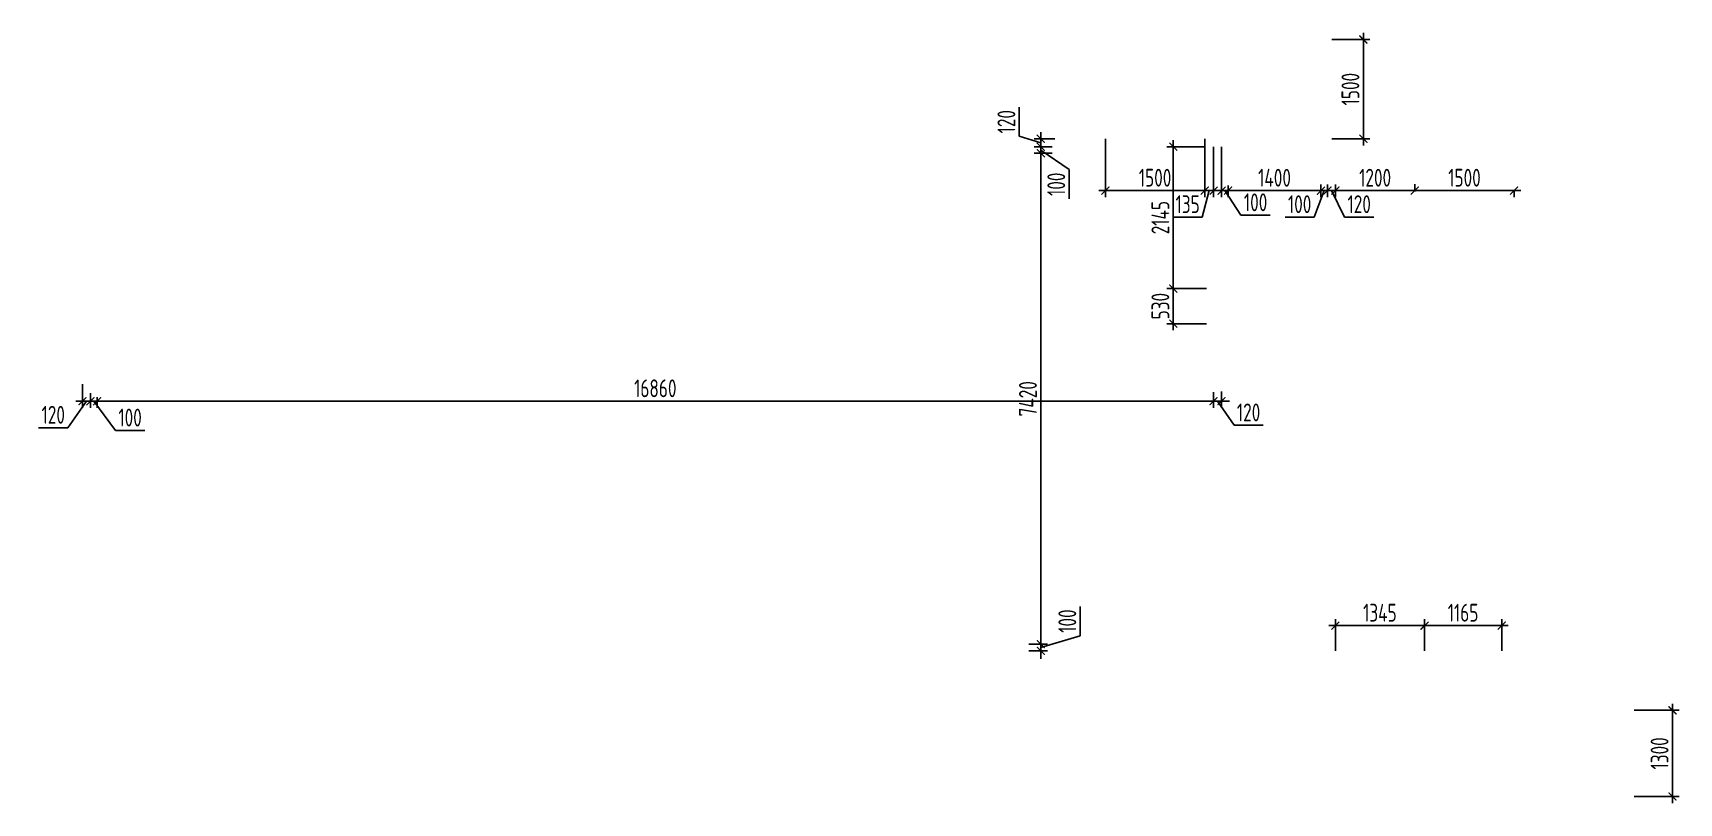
# Model space of a CAD drawing. Header units: millimetres. Extents: x -350007 to 535970, y -888 to 133718.
# Drawn here: x -323721 to -298863, y 113548 to 125190 of the extents above; entities that cross this region are included whole.
import ezdxf

# ---------------------------------------------------------------- set-up
doc = ezdxf.new("R2010")
doc.units = ezdxf.units.MM
doc.layers.add('АР_Размеры нов.', color=15, linetype='Continuous', lineweight=0)
doc.styles.add('ISOCPEUR', font='isocpeur.ttf', dxfattribs={"width": 0.7})
doc.dimstyles.new('R_100', dxfattribs={"dimtxt": 270, "dimasz": 120, "dimexe": 100, "dimexo": 0, "dimgap": 60, "dimtad": 1, "dimdec": 0, "dimrnd": 5, "dimzin": 0, "dimdsep": 46, "dimtxsty": 'ISOCPEUR', "dimblk": 'ARCHTICK', "dimcen": 0, "dimdle": 100, "dimclrd": 256, "dimclre": 256, "dimclrt": 256, "dimadec": 0, "dimazin": 0, "dimtfac": 2, "dimtdec": 0, "dimtofl": 0, "dimtmove": 1, "dimatfit": 3, "dimfxl": 1, "dimtvp": 3, "dimtolj": 1, "dimtzin": 0, "dimarcsym": 0})

# ---------------------------------------------------------------- blocks, each defined once
blk = doc.blocks.new('_ArchTick')
at = {"color": 0, "linetype": 'ByBlock', "const_width": 0.15}
blk.add_lwpolyline([(-0.5, -0.5), (0.5, 0.5)], dxfattribs=at)
blk = doc.blocks.new('*D2652')
at = {"layer": 'АР_Размеры нов.', "lineweight": -2, "ltscale": 100, "transparency": 16777216}
for p, q in [((-306002, 121325), (-306601, 121325)), ((-306501, 121425), (-306501, 120695)), ((-306002, 120795), (-306601, 120795))]:
    blk.add_line(p, q, dxfattribs=at)
at = {"layer": 'АР_Размеры нов.', "lineweight": -2, "ltscale": 100, "transparency": 16777216, "xscale": 120, "yscale": 120, "zscale": 120}
for p, rotation in [((-306501, 121325), 90), ((-306501, 120795), 270)]:
    blk.add_blockref('_ArchTick', p, dxfattribs=dict(at, rotation=rotation))
at = {"layer": 'АР_Размеры нов.', "ltscale": 100, "transparency": 16777216, "insert": (-306696, 121060), "char_height": 270, "attachment_point": 5, "rotation": 90, "style": 'ISOCPEUR'}
blk.add_mtext('\\A1;530', dxfattribs=at)
blk = doc.blocks.new('*D2653')
at = {"layer": 'АР_Размеры нов.', "lineweight": -2, "ltscale": 100, "transparency": 16777216}
for p, q in [((-302807, 116231), (-301442, 116231)), ((-302707, 115851), (-302707, 116331)), ((-301542, 115851), (-301542, 116331))]:
    blk.add_line(p, q, dxfattribs=at)
at = {"layer": 'АР_Размеры нов.', "lineweight": -2, "ltscale": 100, "transparency": 16777216, "xscale": 120, "yscale": 120, "zscale": 120, "rotation": 180}
blk.add_blockref('_ArchTick', (-302707, 116231), dxfattribs=at)
at = {"layer": 'АР_Размеры нов.', "lineweight": -2, "ltscale": 100, "transparency": 16777216, "xscale": 120, "yscale": 120, "zscale": 120}
blk.add_blockref('_ArchTick', (-301542, 116231), dxfattribs=at)
at = {"layer": 'АР_Размеры нов.', "ltscale": 100, "transparency": 16777216, "insert": (-302125, 116426), "char_height": 270, "attachment_point": 5, "style": 'ISOCPEUR'}
blk.add_mtext('\\A1;1165', dxfattribs=at)
blk = doc.blocks.new('*D2760')
at = {"layer": 'АР_Размеры нов.', "lineweight": -2, "ltscale": 100, "transparency": 16777216}
for p, q in [((-307526, 123590), (-307526, 122706)), ((-306026, 123590), (-306026, 122706)), ((-305926, 122806), (-307626, 122806))]:
    blk.add_line(p, q, dxfattribs=at)
at = {"layer": 'АР_Размеры нов.', "lineweight": -2, "ltscale": 100, "transparency": 16777216, "xscale": 120, "yscale": 120, "zscale": 120, "rotation": 180}
blk.add_blockref('_ArchTick', (-307526, 122806), dxfattribs=at)
at = {"layer": 'АР_Размеры нов.', "lineweight": -2, "ltscale": 100, "transparency": 16777216, "xscale": 120, "yscale": 120, "zscale": 120}
blk.add_blockref('_ArchTick', (-306026, 122806), dxfattribs=at)
at = {"layer": 'АР_Размеры нов.', "ltscale": 100, "transparency": 16777216, "insert": (-306776, 123001), "char_height": 270, "attachment_point": 5, "style": 'ISOCPEUR'}
blk.add_mtext('\\A1;1500', dxfattribs=at)
blk = doc.blocks.new('*D3029')
at = {"layer": 'АР_Размеры нов.', "lineweight": -2, "ltscale": 100, "transparency": 16777216}
for p, q in [((-304108, 125090), (-303531, 125090)), ((-303631, 123490), (-303631, 125190)), ((-304108, 123590), (-303531, 123590))]:
    blk.add_line(p, q, dxfattribs=at)
at = {"layer": 'АР_Размеры нов.', "lineweight": -2, "ltscale": 100, "transparency": 16777216, "xscale": 120, "yscale": 120, "zscale": 120}
for p, rotation in [((-303631, 125090), 90), ((-303631, 123590), 270)]:
    blk.add_blockref('_ArchTick', p, dxfattribs=dict(at, rotation=rotation))
at = {"layer": 'АР_Размеры нов.', "ltscale": 100, "transparency": 16777216, "insert": (-303826, 124340), "char_height": 270, "attachment_point": 5, "rotation": 90, "style": 'ISOCPEUR'}
blk.add_mtext('\\A1;1500', dxfattribs=at)
blk = doc.blocks.new('*D3036')
at = {"layer": 'АР_Размеры нов.', "lineweight": -2, "ltscale": 100, "transparency": 16777216}
for p, q in [((-299541, 114951), (-298863, 114951)), ((-298963, 115051), (-298963, 113548)), ((-299541, 113648), (-298863, 113648))]:
    blk.add_line(p, q, dxfattribs=at)
at = {"layer": 'АР_Размеры нов.', "lineweight": -2, "ltscale": 100, "transparency": 16777216, "xscale": 120, "yscale": 120, "zscale": 120}
for p, rotation in [((-298963, 114951), 90), ((-298963, 113648), 270)]:
    blk.add_blockref('_ArchTick', p, dxfattribs=dict(at, rotation=rotation))
at = {"layer": 'АР_Размеры нов.', "ltscale": 100, "transparency": 16777216, "insert": (-299158, 114300), "char_height": 270, "attachment_point": 5, "rotation": 90, "style": 'ISOCPEUR'}
blk.add_mtext('\\A1;1300', dxfattribs=at)
blk = doc.blocks.new('*D2584')
at = {"layer": 'АР_Размеры нов.', "lineweight": -2, "ltscale": 500, "transparency": 16777216}
for p, q in [((-306501, 121225), (-306501, 123570)), ((-306026, 123470), (-306601, 123470)), ((-306002, 121325), (-306601, 121325))]:
    blk.add_line(p, q, dxfattribs=at)
at = {"layer": 'АР_Размеры нов.', "lineweight": -2, "ltscale": 500, "transparency": 16777216, "xscale": 120, "yscale": 120, "zscale": 120}
for p, rotation in [((-306501, 123470), 90), ((-306501, 121325), 270)]:
    blk.add_blockref('_ArchTick', p, dxfattribs=dict(at, rotation=rotation))
at = {"layer": 'АР_Размеры нов.', "lineweight": 13, "ltscale": 500, "transparency": 16777216, "insert": (-306696, 122398), "char_height": 270, "attachment_point": 5, "rotation": 90, "style": 'ISOCPEUR'}
blk.add_mtext('\\A1;2145', dxfattribs=at)
blk = doc.blocks.new('*D2585')
at = {"layer": 'АР_Размеры нов.', "lineweight": -2, "ltscale": 500, "transparency": 16777216}
for p, q in [((-306026, 123590), (-306026, 122706)), ((-305892, 123470), (-305892, 122706)), ((-306126, 122806), (-305792, 122806)), ((-305959, 122806), (-306063, 122406)), ((-306063, 122406), (-306504, 122406))]:
    blk.add_line(p, q, dxfattribs=at)
at = {"layer": 'АР_Размеры нов.', "lineweight": -2, "ltscale": 500, "transparency": 16777216, "xscale": 120, "yscale": 120, "zscale": 120, "rotation": 180}
blk.add_blockref('_ArchTick', (-306026, 122806), dxfattribs=at)
at = {"layer": 'АР_Размеры нов.', "lineweight": -2, "ltscale": 500, "transparency": 16777216, "xscale": 120, "yscale": 120, "zscale": 120}
blk.add_blockref('_ArchTick', (-305892, 122806), dxfattribs=at)
at = {"layer": 'АР_Размеры нов.', "lineweight": 13, "ltscale": 500, "transparency": 16777216, "insert": (-306284, 122601), "char_height": 270, "attachment_point": 5, "style": 'ISOCPEUR'}
blk.add_mtext('\\A1;135', dxfattribs=at)
blk = doc.blocks.new('*D2586')
at = {"layer": 'АР_Размеры нов.', "lineweight": -2, "ltscale": 500, "transparency": 16777216}
for p, q in [((-305772, 123470), (-305772, 122706)), ((-305772, 122806), (-305892, 122806)), ((-305772, 122806), (-305672, 122806)), ((-305722, 122806), (-305479, 122434)), ((-305672, 122882), (-305672, 122706)), ((-305672, 122806), (-305552, 122806)), ((-305479, 122434), (-305037, 122434))]:
    blk.add_line(p, q, dxfattribs=at)
at = {"layer": 'АР_Размеры нов.', "lineweight": -2, "ltscale": 500, "transparency": 16777216, "xscale": 120, "yscale": 120, "zscale": 120}
blk.add_blockref('_ArchTick', (-305772, 122806), dxfattribs=at)
at = {"layer": 'АР_Размеры нов.', "lineweight": -2, "ltscale": 500, "transparency": 16777216, "xscale": 120, "yscale": 120, "zscale": 120, "rotation": 180}
blk.add_blockref('_ArchTick', (-305672, 122806), dxfattribs=at)
at = {"layer": 'АР_Размеры нов.', "lineweight": 13, "ltscale": 500, "transparency": 16777216, "insert": (-305258, 122629), "char_height": 270, "attachment_point": 5, "style": 'ISOCPEUR'}
blk.add_mtext('\\A1;100', dxfattribs=at)
blk = doc.blocks.new('*D2587')
at = {"layer": 'АР_Размеры нов.', "lineweight": -2, "ltscale": 500, "transparency": 16777216}
for p, q in [((-305772, 122806), (-304172, 122806)), ((-305672, 122882), (-305672, 122706)), ((-304272, 122897), (-304272, 122706))]:
    blk.add_line(p, q, dxfattribs=at)
at = {"layer": 'АР_Размеры нов.', "lineweight": -2, "ltscale": 500, "transparency": 16777216, "xscale": 120, "yscale": 120, "zscale": 120, "rotation": 180}
blk.add_blockref('_ArchTick', (-305672, 122806), dxfattribs=at)
at = {"layer": 'АР_Размеры нов.', "lineweight": -2, "ltscale": 500, "transparency": 16777216, "xscale": 120, "yscale": 120, "zscale": 120}
blk.add_blockref('_ArchTick', (-304272, 122806), dxfattribs=at)
at = {"layer": 'АР_Размеры нов.', "lineweight": 13, "ltscale": 500, "transparency": 16777216, "insert": (-304972, 123001), "char_height": 270, "attachment_point": 5, "style": 'ISOCPEUR'}
blk.add_mtext('\\A1;1400', dxfattribs=at)
blk = doc.blocks.new('*D2588')
at = {"layer": 'АР_Размеры нов.', "lineweight": -2, "ltscale": 500, "transparency": 16777216}
for p, q in [((-304272, 122806), (-304392, 122806)), ((-304222, 122806), (-304372, 122406)), ((-304272, 122897), (-304272, 122706)), ((-304272, 122806), (-304172, 122806)), ((-304172, 122897), (-304172, 122706)), ((-304172, 122806), (-304052, 122806)), ((-304372, 122406), (-304814, 122406))]:
    blk.add_line(p, q, dxfattribs=at)
at = {"layer": 'АР_Размеры нов.', "lineweight": -2, "ltscale": 500, "transparency": 16777216, "xscale": 120, "yscale": 120, "zscale": 120}
blk.add_blockref('_ArchTick', (-304272, 122806), dxfattribs=at)
at = {"layer": 'АР_Размеры нов.', "lineweight": -2, "ltscale": 500, "transparency": 16777216, "xscale": 120, "yscale": 120, "zscale": 120, "rotation": 180}
blk.add_blockref('_ArchTick', (-304172, 122806), dxfattribs=at)
at = {"layer": 'АР_Размеры нов.', "lineweight": 13, "ltscale": 500, "transparency": 16777216, "insert": (-304593, 122601), "char_height": 270, "attachment_point": 5, "style": 'ISOCPEUR'}
blk.add_mtext('\\A1;100', dxfattribs=at)
blk = doc.blocks.new('*D2589')
at = {"layer": 'АР_Размеры нов.', "lineweight": -2, "ltscale": 500, "transparency": 16777216}
for p, q in [((-304172, 122806), (-304292, 122806)), ((-304172, 122897), (-304172, 122706)), ((-304172, 122806), (-304052, 122806)), ((-304112, 122806), (-303915, 122406)), ((-304052, 122901), (-304052, 122706)), ((-304052, 122806), (-303932, 122806)), ((-303915, 122406), (-303474, 122406))]:
    blk.add_line(p, q, dxfattribs=at)
at = {"layer": 'АР_Размеры нов.', "lineweight": -2, "ltscale": 500, "transparency": 16777216, "xscale": 120, "yscale": 120, "zscale": 120}
blk.add_blockref('_ArchTick', (-304172, 122806), dxfattribs=at)
at = {"layer": 'АР_Размеры нов.', "lineweight": -2, "ltscale": 500, "transparency": 16777216, "xscale": 120, "yscale": 120, "zscale": 120, "rotation": 180}
blk.add_blockref('_ArchTick', (-304052, 122806), dxfattribs=at)
at = {"layer": 'АР_Размеры нов.', "lineweight": 13, "ltscale": 500, "transparency": 16777216, "insert": (-303694, 122601), "char_height": 270, "attachment_point": 5, "style": 'ISOCPEUR'}
blk.add_mtext('\\A1;120', dxfattribs=at)
blk = doc.blocks.new('*D2590')
at = {"layer": 'АР_Размеры нов.', "lineweight": -2, "ltscale": 500, "transparency": 16777216}
for p, q in [((-304152, 122806), (-302754, 122806)), ((-304052, 122901), (-304052, 122706)), ((-302854, 122795), (-302854, 122906))]:
    blk.add_line(p, q, dxfattribs=at)
at = {"layer": 'АР_Размеры нов.', "lineweight": -2, "ltscale": 500, "transparency": 16777216, "xscale": 120, "yscale": 120, "zscale": 120, "rotation": 180}
blk.add_blockref('_ArchTick', (-304052, 122806), dxfattribs=at)
at = {"layer": 'АР_Размеры нов.', "lineweight": -2, "ltscale": 500, "transparency": 16777216, "xscale": 120, "yscale": 120, "zscale": 120}
blk.add_blockref('_ArchTick', (-302854, 122806), dxfattribs=at)
at = {"layer": 'АР_Размеры нов.', "lineweight": 13, "ltscale": 500, "transparency": 16777216, "insert": (-303453, 123001), "char_height": 270, "attachment_point": 5, "style": 'ISOCPEUR'}
blk.add_mtext('\\A1;1200', dxfattribs=at)
blk = doc.blocks.new('*D2591')
at = {"layer": 'АР_Размеры нов.', "lineweight": -2, "ltscale": 500, "transparency": 16777216}
for p, q in [((-302954, 122806), (-301254, 122806)), ((-302854, 122795), (-302854, 122906)), ((-301354, 122813), (-301354, 122706))]:
    blk.add_line(p, q, dxfattribs=at)
at = {"layer": 'АР_Размеры нов.', "lineweight": -2, "ltscale": 500, "transparency": 16777216, "xscale": 120, "yscale": 120, "zscale": 120, "rotation": 180}
blk.add_blockref('_ArchTick', (-302854, 122806), dxfattribs=at)
at = {"layer": 'АР_Размеры нов.', "lineweight": -2, "ltscale": 500, "transparency": 16777216, "xscale": 120, "yscale": 120, "zscale": 120}
blk.add_blockref('_ArchTick', (-301354, 122806), dxfattribs=at)
at = {"layer": 'АР_Размеры нов.', "lineweight": 13, "ltscale": 500, "transparency": 16777216, "insert": (-302104, 123001), "char_height": 270, "attachment_point": 5, "style": 'ISOCPEUR'}
blk.add_mtext('\\A1;1500', dxfattribs=at)
blk = doc.blocks.new('*D2592')
at = {"layer": 'АР_Размеры нов.', "lineweight": -2, "ltscale": 500, "transparency": 16777216}
for p, q in [((-302607, 116231), (-304154, 116231)), ((-304054, 115851), (-304054, 116331)), ((-302707, 115851), (-302707, 116331))]:
    blk.add_line(p, q, dxfattribs=at)
at = {"layer": 'АР_Размеры нов.', "lineweight": -2, "ltscale": 500, "transparency": 16777216, "xscale": 120, "yscale": 120, "zscale": 120, "rotation": 180}
blk.add_blockref('_ArchTick', (-304054, 116231), dxfattribs=at)
at = {"layer": 'АР_Размеры нов.', "lineweight": -2, "ltscale": 500, "transparency": 16777216, "xscale": 120, "yscale": 120, "zscale": 120}
blk.add_blockref('_ArchTick', (-302707, 116231), dxfattribs=at)
at = {"layer": 'АР_Размеры нов.', "lineweight": 13, "ltscale": 500, "transparency": 16777216, "insert": (-303381, 116426), "char_height": 270, "attachment_point": 5, "style": 'ISOCPEUR'}
blk.add_mtext('\\A1;1345', dxfattribs=at)
blk = doc.blocks.new('*D2593')
at = {"layer": 'АР_Размеры нов.', "lineweight": -2, "ltscale": 500, "transparency": 16777216}
for p, q in [((-307906, 116079), (-307906, 116520)), ((-308682, 115951), (-308401, 115951)), ((-308682, 115851), (-308401, 115851)), ((-308501, 115901), (-307906, 116079)), ((-308501, 115951), (-308501, 116071)), ((-308501, 115851), (-308501, 115951)), ((-308501, 115851), (-308501, 115731))]:
    blk.add_line(p, q, dxfattribs=at)
at = {"layer": 'АР_Размеры нов.', "lineweight": -2, "ltscale": 500, "transparency": 16777216, "xscale": 120, "yscale": 120, "zscale": 120}
for p, rotation in [((-308501, 115951), 270), ((-308501, 115851), 90)]:
    blk.add_blockref('_ArchTick', p, dxfattribs=dict(at, rotation=rotation))
at = {"layer": 'АР_Размеры нов.', "lineweight": 13, "ltscale": 500, "transparency": 16777216, "insert": (-308101, 116300), "char_height": 270, "attachment_point": 5, "rotation": 90, "style": 'ISOCPEUR'}
blk.add_mtext('\\A1;100', dxfattribs=at)
blk = doc.blocks.new('*D2594')
at = {"layer": 'АР_Размеры нов.', "lineweight": -2, "ltscale": 500, "transparency": 16777216}
for p, q in [((-308330, 123370), (-308601, 123370)), ((-308501, 115851), (-308501, 123470)), ((-308682, 115951), (-308401, 115951))]:
    blk.add_line(p, q, dxfattribs=at)
at = {"layer": 'АР_Размеры нов.', "lineweight": -2, "ltscale": 500, "transparency": 16777216, "xscale": 120, "yscale": 120, "zscale": 120}
for p, rotation in [((-308501, 123370), 90), ((-308501, 115951), 270)]:
    blk.add_blockref('_ArchTick', p, dxfattribs=dict(at, rotation=rotation))
at = {"layer": 'АР_Размеры нов.', "lineweight": 13, "ltscale": 500, "transparency": 16777216, "insert": (-308696, 119660), "char_height": 270, "attachment_point": 5, "rotation": 90, "style": 'ISOCPEUR'}
blk.add_mtext('\\A1;7420', dxfattribs=at)
blk = doc.blocks.new('*D2595')
at = {"layer": 'АР_Размеры нов.', "lineweight": -2, "ltscale": 500, "transparency": 16777216}
for p, q in [((-308826, 123627), (-308826, 124069)), ((-308501, 123530), (-308826, 123627)), ((-308291, 123590), (-308601, 123590)), ((-308501, 123370), (-308501, 123690)), ((-308330, 123470), (-308601, 123470))]:
    blk.add_line(p, q, dxfattribs=at)
at = {"layer": 'АР_Размеры нов.', "lineweight": -2, "ltscale": 500, "transparency": 16777216, "xscale": 120, "yscale": 120, "zscale": 120}
for p, rotation in [((-308501, 123590), 90), ((-308501, 123470), 270)]:
    blk.add_blockref('_ArchTick', p, dxfattribs=dict(at, rotation=rotation))
at = {"layer": 'АР_Размеры нов.', "lineweight": 13, "ltscale": 500, "transparency": 16777216, "insert": (-309021, 123848), "char_height": 270, "attachment_point": 5, "rotation": 90, "style": 'ISOCPEUR'}
blk.add_mtext('\\A1;120', dxfattribs=at)
blk = doc.blocks.new('*D2596')
at = {"layer": 'АР_Размеры нов.', "lineweight": -2, "ltscale": 500, "transparency": 16777216}
for p, q in [((-308501, 123470), (-308501, 123590)), ((-308330, 123470), (-308601, 123470)), ((-308330, 123370), (-308601, 123370)), ((-308501, 123370), (-308501, 123470)), ((-308501, 123420), (-308073, 123123)), ((-308501, 123370), (-308501, 123250)), ((-308073, 123123), (-308073, 122681))]:
    blk.add_line(p, q, dxfattribs=at)
at = {"layer": 'АР_Размеры нов.', "lineweight": -2, "ltscale": 500, "transparency": 16777216, "xscale": 120, "yscale": 120, "zscale": 120}
for p, rotation in [((-308501, 123470), 270), ((-308501, 123370), 90)]:
    blk.add_blockref('_ArchTick', p, dxfattribs=dict(at, rotation=rotation))
at = {"layer": 'АР_Размеры нов.', "lineweight": 13, "ltscale": 500, "transparency": 16777216, "insert": (-308268, 122902), "char_height": 270, "attachment_point": 5, "rotation": 90, "style": 'ISOCPEUR'}
blk.add_mtext('\\A1;100', dxfattribs=at)
blk = doc.blocks.new('*D2597')
at = {"layer": 'АР_Размеры нов.', "lineweight": -2, "ltscale": 500, "transparency": 16777216}
for p, q in [((-322852, 119623), (-322972, 119623)), ((-322852, 119685), (-322852, 119523)), ((-322852, 119623), (-322752, 119623)), ((-322802, 119623), (-322474, 119181)), ((-322752, 119685), (-322752, 119523)), ((-322752, 119623), (-322632, 119623)), ((-322474, 119181), (-322033, 119181))]:
    blk.add_line(p, q, dxfattribs=at)
at = {"layer": 'АР_Размеры нов.', "lineweight": -2, "ltscale": 500, "transparency": 16777216, "xscale": 120, "yscale": 120, "zscale": 120}
blk.add_blockref('_ArchTick', (-322852, 119623), dxfattribs=at)
at = {"layer": 'АР_Размеры нов.', "lineweight": -2, "ltscale": 500, "transparency": 16777216, "xscale": 120, "yscale": 120, "zscale": 120, "rotation": 180}
blk.add_blockref('_ArchTick', (-322752, 119623), dxfattribs=at)
at = {"layer": 'АР_Размеры нов.', "lineweight": 13, "ltscale": 500, "transparency": 16777216, "insert": (-322254, 119376), "char_height": 270, "attachment_point": 5, "style": 'ISOCPEUR'}
blk.add_mtext('\\A1;100', dxfattribs=at)
blk = doc.blocks.new('*D2598')
at = {"layer": 'АР_Размеры нов.', "lineweight": -2, "ltscale": 500, "transparency": 16777216}
for p, q in [((-322852, 119623), (-305793, 119623)), ((-322752, 119685), (-322752, 119523)), ((-305893, 119759), (-305893, 119523))]:
    blk.add_line(p, q, dxfattribs=at)
at = {"layer": 'АР_Размеры нов.', "lineweight": -2, "ltscale": 500, "transparency": 16777216, "xscale": 120, "yscale": 120, "zscale": 120, "rotation": 180}
blk.add_blockref('_ArchTick', (-322752, 119623), dxfattribs=at)
at = {"layer": 'АР_Размеры нов.', "lineweight": -2, "ltscale": 500, "transparency": 16777216, "xscale": 120, "yscale": 120, "zscale": 120}
blk.add_blockref('_ArchTick', (-305893, 119623), dxfattribs=at)
at = {"layer": 'АР_Размеры нов.', "lineweight": 13, "ltscale": 500, "transparency": 16777216, "insert": (-314323, 119818), "char_height": 270, "attachment_point": 5, "style": 'ISOCPEUR'}
blk.add_mtext('\\A1;16860', dxfattribs=at)
blk = doc.blocks.new('*D2599')
at = {"layer": 'АР_Размеры нов.', "lineweight": -2, "ltscale": 500, "transparency": 16777216}
for p, q in [((-305893, 119623), (-306013, 119623)), ((-305893, 119759), (-305893, 119523)), ((-305893, 119623), (-305773, 119623)), ((-305833, 119623), (-305584, 119259)), ((-305773, 119770), (-305773, 119523)), ((-305773, 119623), (-305653, 119623)), ((-305584, 119259), (-305143, 119259))]:
    blk.add_line(p, q, dxfattribs=at)
at = {"layer": 'АР_Размеры нов.', "lineweight": -2, "ltscale": 500, "transparency": 16777216, "xscale": 120, "yscale": 120, "zscale": 120}
blk.add_blockref('_ArchTick', (-305893, 119623), dxfattribs=at)
at = {"layer": 'АР_Размеры нов.', "lineweight": -2, "ltscale": 500, "transparency": 16777216, "xscale": 120, "yscale": 120, "zscale": 120, "rotation": 180}
blk.add_blockref('_ArchTick', (-305773, 119623), dxfattribs=at)
at = {"layer": 'АР_Размеры нов.', "lineweight": 13, "ltscale": 500, "transparency": 16777216, "insert": (-305364, 119454), "char_height": 270, "attachment_point": 5, "style": 'ISOCPEUR'}
blk.add_mtext('\\A1;120', dxfattribs=at)
blk = doc.blocks.new('*D2600')
at = {"layer": 'АР_Размеры нов.', "lineweight": -2, "ltscale": 500, "transparency": 16777216}
for p, q in [((-322972, 119881), (-322972, 119523)), ((-322912, 119623), (-323194, 119223)), ((-322752, 119623), (-323072, 119623)), ((-322852, 119747), (-322852, 119523)), ((-323194, 119223), (-323635, 119223))]:
    blk.add_line(p, q, dxfattribs=at)
at = {"layer": 'АР_Размеры нов.', "lineweight": -2, "ltscale": 500, "transparency": 16777216, "xscale": 120, "yscale": 120, "zscale": 120, "rotation": 180}
blk.add_blockref('_ArchTick', (-322972, 119623), dxfattribs=at)
at = {"layer": 'АР_Размеры нов.', "lineweight": -2, "ltscale": 500, "transparency": 16777216, "xscale": 120, "yscale": 120, "zscale": 120}
blk.add_blockref('_ArchTick', (-322852, 119623), dxfattribs=at)
at = {"layer": 'АР_Размеры нов.', "lineweight": 13, "ltscale": 500, "transparency": 16777216, "insert": (-323414, 119418), "char_height": 270, "attachment_point": 5, "style": 'ISOCPEUR'}
blk.add_mtext('\\A1;120', dxfattribs=at)

msp = doc.modelspace()

# ---------------------------------------------------------------- dimensions: what is measured, and where the dimension line sits
at = {"layer": 'АР_Размеры нов.', "ltscale": 100}
for base, p1, p2, picture, middle in [((-303631.5, 125090.2), (-304108.2, 123589.9, 2), (-304108.2, 125090.2), '*D3029', (-303826.5, 124340.1)), ((-306500.5, 120795.5, -1.4), (-306001.8, 121325.5, 0.6), (-306002.1, 120795.5, 0.6), '*D2652', (-306695.5, 121060.5, -1.4)), ((-298963.4, 113648.5), (-299541.3, 114950.7), (-299541.3, 113648.5), '*D3036', (-299158.4, 114299.6))]:
    dim = msp.add_linear_dim(base=base, p1=p1, p2=p2, angle=90, dimstyle='R_100', override={"dimpost": '\\X', "dimfxl": 2.5, "dimarcsym": 2}, dxfattribs=at)
    dim.commit()
    dim.dimension.update_dxf_attribs({"geometry": picture, "text_midpoint": middle})
at = {"layer": 'АР_Размеры нов.', "lineweight": 13, "ltscale": 500}
for base, p1, p2, override, picture, middle in [((-308500.6, 123589.9), (-308329.9, 123469.9, 2), (-308291.5, 123589.9, 2), {"dimpost": '\\X'}, '*D2595', (-309020.6, 123687.4)), ((-306500.5, 123469.9), (-306001.8, 121325.5, 0.6), (-306025.9, 123469.9, 0.6), {"dimpost": '\\X', "dimfxl": 2.5, "dimarcsym": 2}, '*D2584', (-306695.5, 122397.7)), ((-308500.6, 123369.9), (-308682.5, 115950.7, 0.6), (-308329.9, 123369.9, 0.6), {"dimpost": '\\X'}, '*D2594', (-308695.6, 119660.3)), ((-308500.6, 115950.7), (-308682.5, 115850.7), (-308682.5, 115950.7, 0.6), {"dimpost": '\\X'}, '*D2593', (-308100.6, 116139.2))]:
    dim = msp.add_linear_dim(base=base, p1=p1, p2=p2, angle=90, dimstyle='R_100', override=override, dxfattribs=at)
    dim.commit()
    dim.dimension.update_dxf_attribs({"geometry": picture, "text_midpoint": middle})
dim = msp.add_linear_dim(base=(-308500.6, 123469.9), p1=(-308329.9, 123369.9, 0.6), p2=(-308329.9, 123469.9, 2), angle=90, dimstyle='R_100', override={"dimpost": '\\X'}, dxfattribs=at)
dim.commit()
dim.dimension.update_dxf_attribs({"geometry": '*D2596', "text_midpoint": (-308073.4, 123062.7), "dimtype": 160})
at = {"layer": 'АР_Размеры нов.', "ltscale": 100}
for base, p1, p2, picture, middle in [((-307526.2, 122806.2), (-306026.2, 123589.9, 2), (-307526.2, 123589.9, 2), '*D2760', (-306776.2, 123001.2)), ((-301542.1, 116230.9), (-302707.1, 115850.7), (-301542.1, 115850.7), '*D2653', (-302124.6, 116425.9))]:
    dim = msp.add_linear_dim(base=base, p1=p1, p2=p2, dimstyle='R_100', override={"dimpost": '\\X', "dimfxl": 2.5, "dimarcsym": 2}, dxfattribs=at)
    dim.commit()
    dim.dimension.update_dxf_attribs({"geometry": picture, "text_midpoint": middle})
at = {"layer": 'АР_Размеры нов.', "lineweight": 13, "ltscale": 500}
for base, p1, p2, override, picture, middle in [((-305892.1, 122806.2), (-306026.2, 123589.9, 2), (-305892.1, 123469.9, 2), {"dimpost": '\\X', "dimfxl": 2.5, "dimarcsym": 2}, '*D2585', (-306123.2, 122406.2)), ((-305672.2, 122806.2), (-305772.1, 123469.9, 2), (-305672.2, 122881.9, 2), {"dimpost": '\\X', "dimfxl": 2.5, "dimarcsym": 2}, '*D2586', (-305418.7, 122434.5)), ((-304172.1, 122806.2), (-304272.2, 122897, 2), (-304172.1, 122897, 1.8), {"dimpost": '\\X', "dimfxl": 2.5, "dimarcsym": 2}, '*D2588', (-304432.4, 122406.2)), ((-304052.2, 122806.2), (-304172.1, 122897, 1.8), (-304052.2, 122901.5, 2), {"dimpost": '\\X', "dimfxl": 2.5, "dimarcsym": 2}, '*D2589', (-303855, 122406.2)), ((-322972.4, 119622.7), (-322852.4, 119747, 2), (-322972.4, 119880.6, 2), {"dimpost": '\\X'}, '*D2600', (-323253.7, 119222.7)), ((-322752.4, 119622.7), (-322852.4, 119684.7, 2), (-322752.4, 119684.7, 0.6), {"dimpost": '\\X'}, '*D2597', (-322414.3, 119181.5)), ((-305772.9, 119622.7), (-305892.9, 119758.8, 1.6), (-305772.9, 119770, 1.6), {"dimpost": '\\X'}, '*D2599', (-305524.4, 119259.1))]:
    dim = msp.add_linear_dim(base=base, p1=p1, p2=p2, dimstyle='R_100', override=override, dxfattribs=at)
    dim.commit()
    dim.dimension.update_dxf_attribs({"geometry": picture, "text_midpoint": middle, "dimtype": 160})
for base, p1, p2, override, picture, middle in [((-304272.2, 122806.2), (-305672.2, 122881.9, 2), (-304272.2, 122897, 2), {"dimpost": '\\X', "dimfxl": 2.5, "dimarcsym": 2}, '*D2587', (-304972.2, 123001.2)), ((-302854.1, 122806.2), (-304052.2, 122901.5, 2), (-302854.1, 122795), {"dimpost": '\\X', "dimfxl": 2.5, "dimarcsym": 2}, '*D2590', (-303453.2, 123001.2)), ((-301353.9, 122806.2), (-302854.1, 122795), (-301353.9, 122813.3), {"dimpost": '\\X', "dimfxl": 2.5, "dimarcsym": 2}, '*D2591', (-302104, 123001.2)), ((-305892.8566, 119622.6575), (-322752.4206, 119684.7247, 0.584), (-305892.8566, 119758.8294, 1.5505), {"dimpost": '\\X'}, '*D2598', (-314322.6386, 119817.6575)), ((-304054.1, 116230.9), (-302707.1, 115850.7), (-304054.1, 115850.7, 2), {"dimpost": '\\X', "dimfxl": 2.5, "dimarcsym": 2}, '*D2592', (-303380.6, 116425.9))]:
    dim = msp.add_linear_dim(base=base, p1=p1, p2=p2, dimstyle='R_100', override=override, dxfattribs=at)
    dim.commit()
    dim.dimension.update_dxf_attribs({"geometry": picture, "text_midpoint": middle})

doc.saveas('drawing.dxf')
